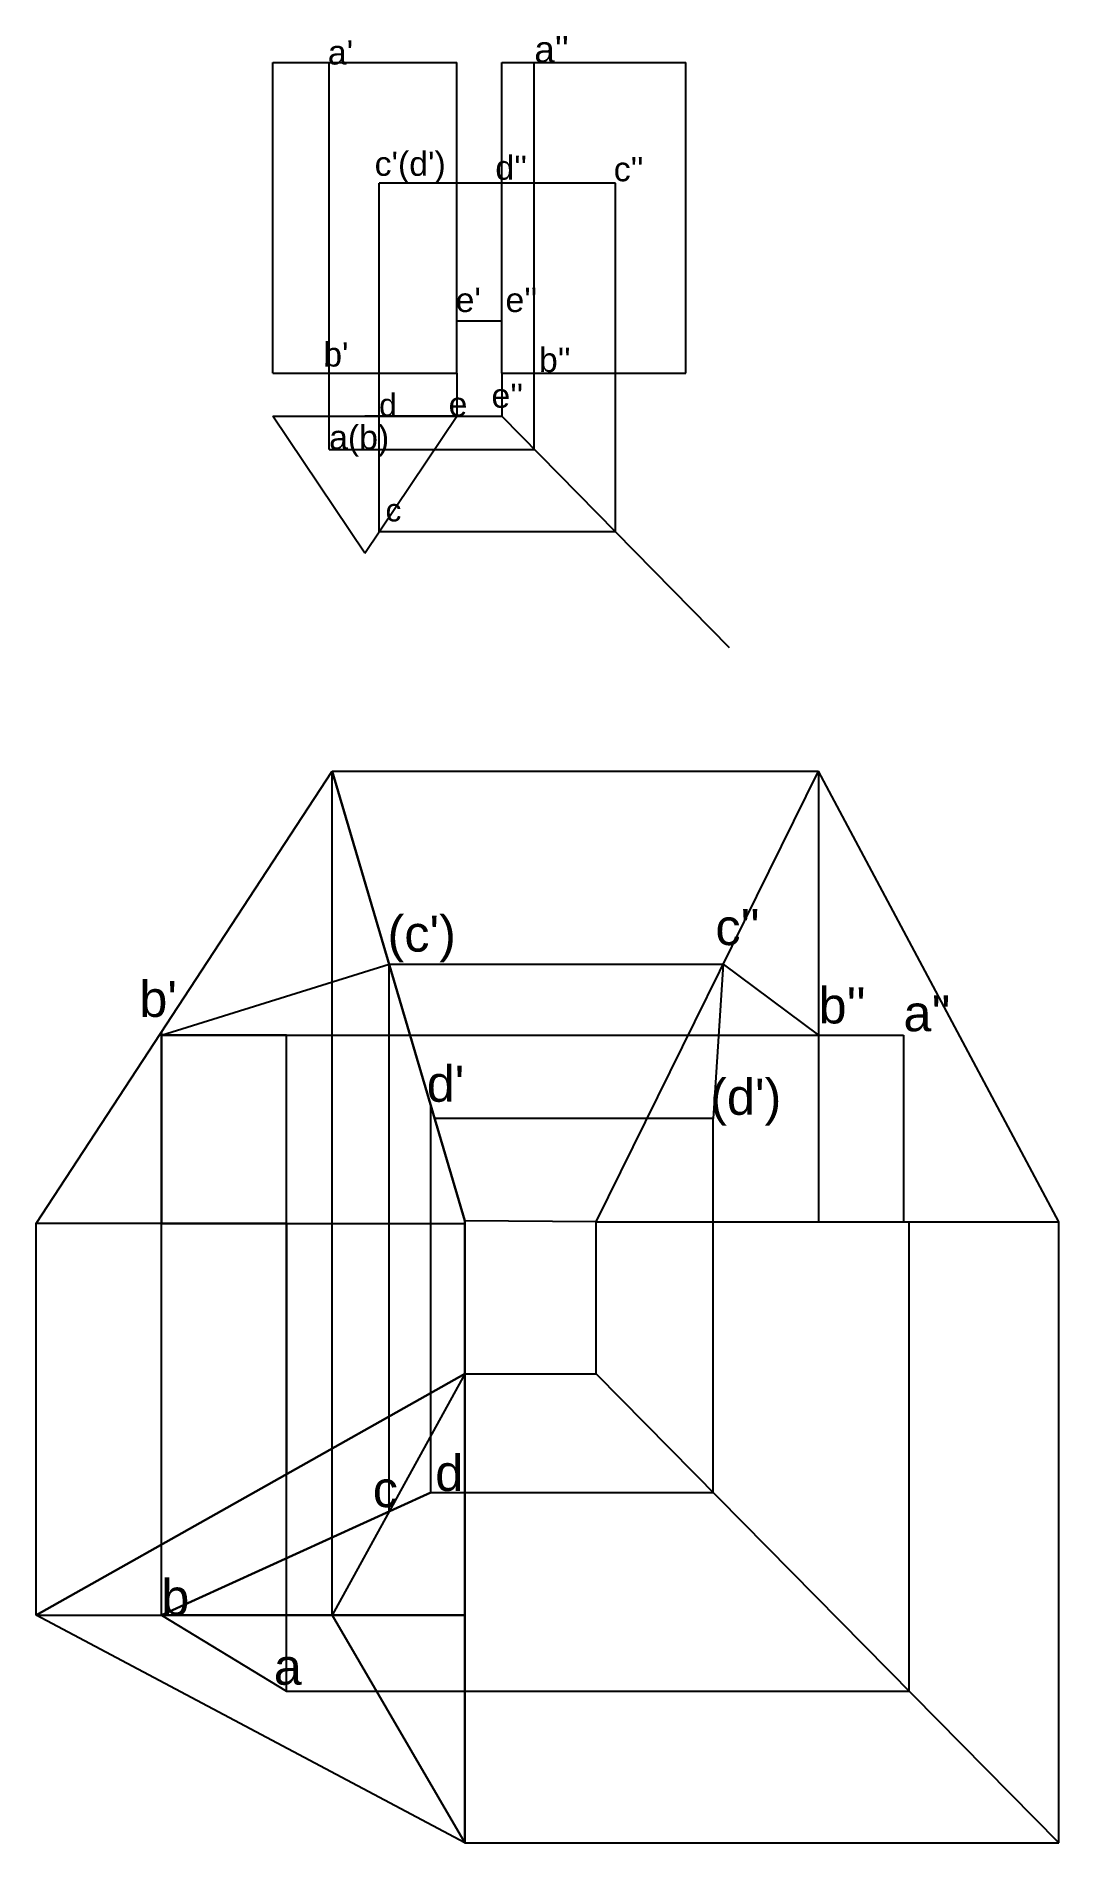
# Model space of a CAD drawing. Header units: millimetres. Extents: x 1328 to 5106, y 1353 to 4516.
# Drawn here: x 1328 to 1884, y 1353 to 2335 of the extents above.
import ezdxf

# ---------------------------------------------------------------- set-up
doc = ezdxf.new("R2010")
doc.units = ezdxf.units.MM
doc.layers.get('0').update_dxf_attribs({"color": 255})
doc.styles.get("Standard").update_dxf_attribs({"font": 'arial.ttf'})

msp = doc.modelspace()

# ---------------------------------------------------------------- linework, layer by layer
for p, q in [((1456.95, 2151.76), (1456.95, 2320.65)), ((1456.95, 2320.65), (1556.95, 2320.65)), ((1581.28, 2151.76), (1581.28, 2320.65)), ((1581.28, 2320.65), (1681.28, 2320.65)), ((1681.28, 2151.76), (1681.28, 2320.65)), ((1456.95, 2151.76), (1556.95, 2151.76)), ((1556.95, 2151.76), (1556.95, 2128.39)), ((1581.28, 2151.76), (1681.28, 2151.76)), ((1581.28, 2151.76), (1581.28, 2128.39)), ((1456.95, 2128.39), (1556.95, 2128.39)), ((1506.95, 2054.03), (1456.95, 2128.39)), ((1556.95, 2128.39), (1506.95, 2128.39)), ((1506.95, 2054.03), (1556.95, 2128.39)), ((1581.28, 2110.38), (1581.28, 2110.23)), ((1328.3, 1689.74), (1489.14, 1935.58)), ((1489.14, 1935.58), (1561.32, 1691.12)), ((1561.32, 1691.12), (1489.14, 1935.58)), ((1632.51, 1690.65), (1753.39, 1935.58)), ((1753.39, 1935.58), (1753.39, 1690.65)), ((1884.01, 1690.65), (1753.39, 1935.58)), ((1396.35, 1792), (1520.13, 1830.62)), ((1520.13, 1830.62), (1701.59, 1830.62)), ((1701.59, 1830.62), (1696.23, 1746.7)), ((1701.59, 1830.62), (1753.39, 1792)), ((1396.35, 1793.75), (1396.35, 1689.74)), ((1464.4, 1792), (1396.35, 1792)), ((1396.35, 1792), (1531.53, 1792)), ((1464.4, 1689.74), (1328.3, 1689.74)), ((1396.35, 1689.74), (1464.4, 1689.74)), ((1464.4, 1689.74), (1561.32, 1689.74)), ((1561.32, 1607.97), (1561.32, 1691.12)), ((1632.51, 1690.65), (1561.32, 1691.12)), ((1632.51, 1690.65), (1884.01, 1690.65)), ((1328.3, 1476.73), (1561.32, 1607.97)), ((1561.32, 1607.97), (1328.3, 1476.73)), ((1464.4, 1553.39), (1561.32, 1607.97)), ((1561.32, 1607.97), (1489.14, 1476.73)), ((1561.32, 1476.73), (1561.32, 1607.97)), ((1561.32, 1607.97), (1561.32, 1353.05)), ((1561.32, 1607.97), (1561.32, 1476.73)), ((1561.32, 1353.05), (1561.32, 1607.97)), ((1396.35, 1476.73), (1542.76, 1543.38)), ((1542.76, 1543.38), (1396.35, 1476.73)), ((1328.3, 1476.73), (1561.32, 1476.73)), ((1561.32, 1353.05), (1328.3, 1476.73)), ((1489.14, 1476.73), (1396.35, 1476.73)), ((1396.35, 1476.73), (1464.4, 1435.5)), ((1561.32, 1476.73), (1489.14, 1476.73)), ((1489.14, 1476.73), (1561.32, 1353.05))]:
    msp.add_line(p, q)
at = {"color": 3}
for p, q in [((1487.48, 2110.38), (1487.48, 2320.65)), ((1556.95, 2151.76), (1556.95, 2320.65)), ((1598.99, 2110.38), (1598.99, 2320.65)), ((1643.12, 2255.03), (1514.67, 2255.03)), ((1514.67, 2065.52), (1514.67, 2255.03)), ((1643.12, 2065.52), (1643.12, 2255.03)), ((1581.28, 2180.06), (1556.95, 2180.06)), ((1581.28, 2151.76), (1581.28, 2180.06)), ((1556.95, 2128.39), (1581.28, 2128.39)), ((1581.28, 2128.39), (1704.82, 2002.8)), ((1487.48, 2110.38), (1598.99, 2110.38)), ((1643.12, 2065.52), (1514.67, 2065.52)), ((1489.14, 1476.73), (1489.14, 1935.58)), ((1489.14, 1935.58), (1753.39, 1935.58)), ((1520.13, 1533.08), (1520.13, 1830.62)), ((1396.35, 1476.73), (1396.35, 1793.75)), ((1464.4, 1689.74), (1464.4, 1792)), ((1531.53, 1792), (1799.56, 1792)), ((1799.56, 1792), (1799.56, 1690.65)), ((1542.76, 1543.38), (1542.76, 1753.98)), ((1696.23, 1746.7), (1544.91, 1746.7)), ((1696.23, 1690.65), (1696.23, 1746.7)), ((1328.3, 1476.73), (1328.3, 1689.74)), ((1464.4, 1435.5), (1464.4, 1689.74)), ((1464.4, 1689.74), (1464.4, 1553.39)), ((1561.32, 1691.12), (1561.32, 1607.97)), ((1632.51, 1607.97), (1632.51, 1690.65)), ((1696.23, 1543.38), (1696.23, 1690.65)), ((1802.66, 1435.5), (1802.66, 1690.65)), ((1884.01, 1353.05), (1884.01, 1690.65)), ((1561.32, 1607.97), (1632.51, 1607.97)), ((1632.51, 1607.97), (1884.01, 1353.05)), ((1542.76, 1543.38), (1696.23, 1543.38)), ((1464.4, 1435.5), (1802.66, 1435.5)), ((1561.32, 1353.05), (1884.01, 1353.05))]:
    msp.add_line(p, q, dxfattribs=at)

# ---------------------------------------------------------------- texts
for s, height, p in [("a'", 13.153, (1486.83, 2319.56)), ("a''", 14.338, (1598.99, 2320.65)), ("c'(d')", 13.153, (1512.22, 2259.07)), ("d''", 13.153, (1577.81, 2256.95)), ("c''", 13.153, (1642.14, 2256.11)), ("e'", 13.153, (1556.23, 2185.04)), ("e''", 13.153, (1583.32, 2185.04)), ("b'", 13.153, (1484.29, 2155.42)), ("b''", 13.153, (1601.51, 2152.46)), ('d', 12.31, (1514.67, 2128.39)), ("e''", 13.153, (1575.7, 2133)), ('e', 13.15, (1552.42, 2128.35)), ('a(b)', 13.153, (1487.48, 2110.38)), ('c', 12.31, (1518.15, 2071.24)), ("(c')", 19.584, (1519.24, 1837.43)), ("c''", 19.584, (1697.38, 1840.98)), ("b'", 19.584, (1384.39, 1801.95)), ("b''", 19.584, (1753.45, 1798.41)), ("a''", 19.584, (1799.58, 1794.15)), ("d'", 19.584, (1540.53, 1755.84)), ("(d')", 19.584, (1694.54, 1748.74)), ('d', 19.58, (1545.16, 1544.32)), ('c', 19.58, (1511.22, 1535.51)), ('b', 19.58, (1396.35, 1476.73)), ('a', 19.58, (1457.44, 1439))]:
    msp.add_text(s, height=height).set_placement(p)

doc.saveas('drawing.dxf')
